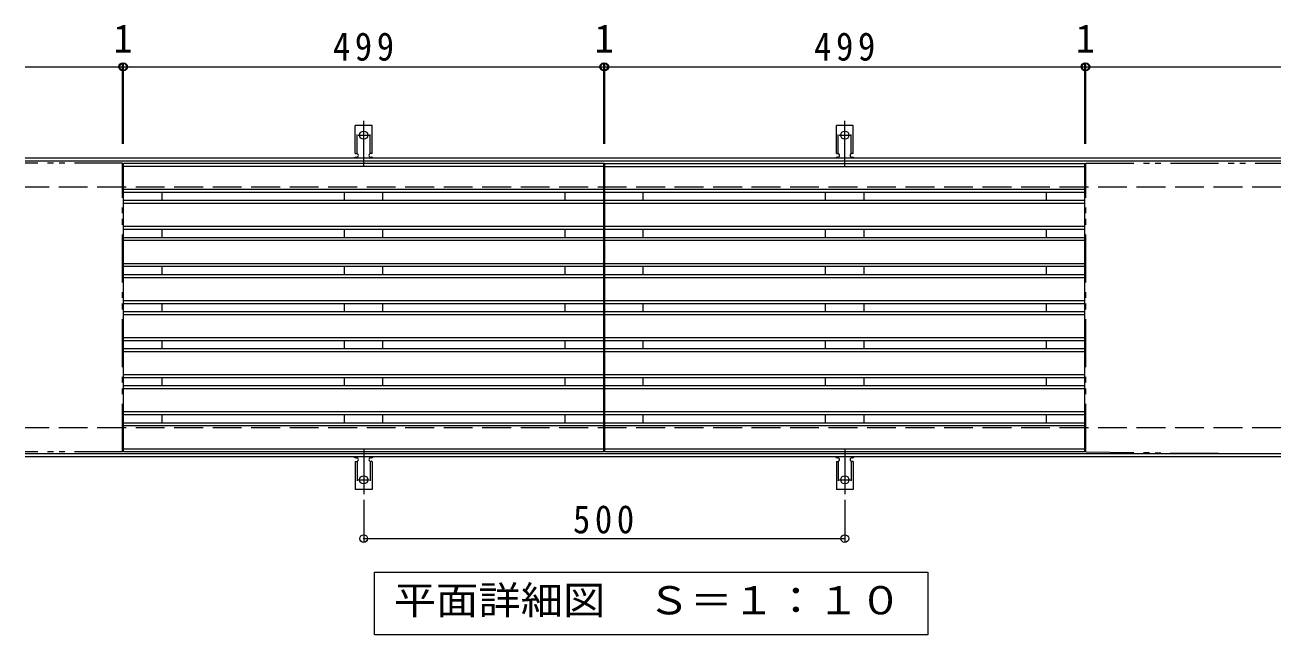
# Model space of a CAD drawing. Units: millimetres on the paper, enlarged 2 times, with parts at other scales. Extents: x -328 to 347, y -273 to 262.
# Drawn here: x -223.6 to 37.4, y 90.9 to 217.6 of the extents above; entities that cross this region are included whole.
import ezdxf
from ezdxf.enums import TextEntityAlignment as Align

# ---------------------------------------------------------------- set-up
doc = ezdxf.new("R2010")
doc.units = ezdxf.units.MM
doc.header["$LTSCALE"] = 2
doc.header["$PDMODE"] = 32
doc.header["$PDSIZE"] = 1.6
for name, pattern in [('CHAIN2', [12, 9, -1, 1, -1]), ('DASHED2', [3, 2, -1]), ('DASHED3', [4, 3, -1]), ('DOUBLE_CHAIN1', [8.8, 5, -1, 0.6, -0.6, 0.6, -1])]:
    doc.linetypes.add(name, pattern=pattern)
for name, color, linetype, lineweight in [('C-1', 2, 'Continuous', 9), ('C-3', 4, 'Continuous', 9), ('C-4', 7, 'Continuous', 9), ('C-5', 7, 'Continuous', 9), ('C-6', 6, 'Continuous', 5), ('C-A', 3, 'Continuous', 9)]:
    doc.layers.add(name, color=color, linetype=linetype, lineweight=lineweight)
doc.styles.add('ＭＳ ゴシック', font='')
doc.styles.get('ＭＳ ゴシック').set_extended_font_data('MS Gothic')

msp = doc.modelspace()

# ---------------------------------------------------------------- linework, layer by layer
at = {"layer": 'C-1'}
for p, q in [((37.418, 189.934), (-223.582, 189.934)), ((37.418, 189.334), (-223.582, 189.334)), ((37.418, 128.534), (-223.582, 128.534)), ((37.418, 127.934), (-223.582, 127.934))]:
    msp.add_line(p, q, dxfattribs=at)
at = {"layer": 'C-1', "linetype": 'DASHED3'}
for p, q in [((37.418, 183.934), (-223.582, 183.934)), ((37.418, 133.934), (-223.582, 133.934))]:
    msp.add_line(p, q, dxfattribs=at)
at = {"layer": 'C-3', "linetype": 'DOUBLE_CHAIN1'}
for p, q in [((-203.314, 188.934), (-223.582, 188.934)), ((-203.314, 128.934), (-203.314, 188.934)), ((-3.114, 188.934), (37.418, 188.934)), ((-3.114, 128.934), (-3.114, 188.934)), ((-203.314, 128.934), (-223.582, 128.934)), ((-3.114, 128.934), (37.418, 128.534))]:
    msp.add_line(p, q, dxfattribs=at)
at = {"layer": 'C-3'}
for p, q in [((-203.114, 128.934), (-203.114, 188.832)), ((-103.314, 188.832), (-203.114, 188.832)), ((-103.314, 188.232), (-203.114, 188.232)), ((-103.314, 128.934), (-103.314, 188.934)), ((-103.114, 128.934), (-103.114, 188.934)), ((-103.114, 188.832), (-3.314, 188.832)), ((-103.114, 188.232), (-3.314, 188.232)), ((-3.314, 128.934), (-3.314, 188.832)), ((-103.314, 183.432), (-203.114, 183.432)), ((-103.314, 182.832), (-203.114, 182.832)), ((-3.314, 183.432), (-103.114, 183.432)), ((-3.314, 182.832), (-103.114, 182.832)), ((-103.314, 181.132), (-203.114, 181.132)), ((-103.314, 180.532), (-203.114, 180.532)), ((-3.314, 181.132), (-103.114, 181.132)), ((-3.314, 180.532), (-103.114, 180.532)), ((-103.314, 175.732), (-203.114, 175.732)), ((-103.314, 175.132), (-203.114, 175.132)), ((-3.314, 175.732), (-103.114, 175.732)), ((-3.314, 175.132), (-103.114, 175.132)), ((-103.314, 173.432), (-203.114, 173.432)), ((-103.314, 172.832), (-203.114, 172.832)), ((-3.314, 173.432), (-103.114, 173.432)), ((-3.314, 172.832), (-103.114, 172.832)), ((-103.314, 168.032), (-203.114, 168.032)), ((-103.314, 167.432), (-203.114, 167.432)), ((-3.314, 168.032), (-103.114, 168.032)), ((-3.314, 167.432), (-103.114, 167.432)), ((-103.314, 165.732), (-203.114, 165.732)), ((-103.314, 165.132), (-203.114, 165.132)), ((-3.314, 165.732), (-103.114, 165.732)), ((-3.314, 165.132), (-103.114, 165.132)), ((-103.314, 160.332), (-203.114, 160.332)), ((-103.314, 159.732), (-203.114, 159.732)), ((-3.314, 160.332), (-103.114, 160.332)), ((-3.314, 159.732), (-103.114, 159.732)), ((-103.314, 158.032), (-203.114, 158.032)), ((-103.314, 157.432), (-203.114, 157.432)), ((-3.314, 158.032), (-103.114, 158.032)), ((-3.314, 157.432), (-103.114, 157.432)), ((-103.314, 152.632), (-203.114, 152.632)), ((-103.314, 152.032), (-203.114, 152.032)), ((-3.314, 152.632), (-103.114, 152.632)), ((-3.314, 152.032), (-103.114, 152.032)), ((-103.314, 150.332), (-203.114, 150.332)), ((-103.314, 149.732), (-203.114, 149.732)), ((-3.314, 150.332), (-103.114, 150.332)), ((-3.314, 149.732), (-103.114, 149.732)), ((-103.314, 144.932), (-203.114, 144.932)), ((-103.314, 144.332), (-203.114, 144.332)), ((-3.314, 144.932), (-103.114, 144.932)), ((-3.314, 144.332), (-103.114, 144.332)), ((-103.314, 142.632), (-203.114, 142.632)), ((-103.314, 142.032), (-203.114, 142.032)), ((-3.314, 142.632), (-103.114, 142.632)), ((-3.314, 142.032), (-103.114, 142.032)), ((-103.314, 137.232), (-203.114, 137.232)), ((-103.314, 136.632), (-203.114, 136.632)), ((-3.314, 137.232), (-103.114, 137.232)), ((-3.314, 136.632), (-103.114, 136.632)), ((-103.314, 134.934), (-203.114, 134.934)), ((-103.314, 134.334), (-203.114, 134.334)), ((-3.314, 134.934), (-103.114, 134.934)), ((-3.314, 134.334), (-103.114, 134.334)), ((-103.314, 129.534), (-203.114, 129.534)), ((-103.314, 128.934), (-203.114, 128.934)), ((-3.314, 129.534), (-103.114, 129.534)), ((-3.314, 128.934), (-103.114, 128.934))]:
    msp.add_line(p, q, dxfattribs=at)
at = {"layer": 'C-4'}
for p, q in [((-223.582, 208.934), (37.418, 208.934)), ((-203.326, 192.924), (-203.326, 209.534)), ((-203.114, 192.924), (-203.114, 209.534)), ((-103.314, 192.924), (-103.314, 209.534)), ((-103.101, 192.924), (-103.101, 209.534)), ((-3.314, 192.934), (-3.314, 209.534)), ((-3.101, 192.924), (-3.101, 209.534)), ((-153.214, 118.99), (-153.214, 110.334)), ((-53.214, 118.99), (-53.214, 110.334)), ((-153.214, 110.934), (-53.214, 110.934))]:
    msp.add_line(p, q, dxfattribs=at)
for p in [(-203.326, 208.934), (-203.114, 208.934), (-103.314, 208.934), (-103.101, 208.934), (-3.314, 208.934), (-3.101, 208.934), (-153.214, 110.934), (-53.214, 110.934)]:
    msp.add_point(p, dxfattribs=at)
at = {"layer": 'C-5'}
msp.add_lwpolyline([(-150.982, 90.934), (-150.982, 103.934), (-35.982, 103.934), (-35.982, 90.934)], close=True, dxfattribs=at)
at = {"layer": 'C-6'}
for p, q in [((-195.114, 181.134), (-195.114, 182.832)), ((-157.214, 181.134), (-157.214, 182.832)), ((-149.214, 181.134), (-149.214, 182.832)), ((-111.314, 181.134), (-111.314, 182.832)), ((-95.114, 181.134), (-95.114, 182.832)), ((-57.214, 181.134), (-57.214, 182.832)), ((-49.214, 181.134), (-49.214, 182.832)), ((-11.314, 181.134), (-11.314, 182.832)), ((-195.114, 173.434), (-195.114, 175.132)), ((-157.214, 173.434), (-157.214, 175.132)), ((-149.214, 173.434), (-149.214, 175.132)), ((-111.314, 173.434), (-111.314, 175.132)), ((-95.114, 173.434), (-95.114, 175.132)), ((-57.214, 173.434), (-57.214, 175.132)), ((-49.214, 173.434), (-49.214, 175.132)), ((-11.314, 173.434), (-11.314, 175.132)), ((-195.114, 165.734), (-195.114, 167.432)), ((-157.214, 165.734), (-157.214, 167.432)), ((-149.214, 165.734), (-149.214, 167.432)), ((-111.314, 165.734), (-111.314, 167.432)), ((-95.114, 165.734), (-95.114, 167.432)), ((-57.214, 165.734), (-57.214, 167.432)), ((-49.214, 165.734), (-49.214, 167.432)), ((-11.314, 165.734), (-11.314, 167.432)), ((-195.114, 158.034), (-195.114, 159.732)), ((-157.214, 158.034), (-157.214, 159.732)), ((-149.214, 158.034), (-149.214, 159.732)), ((-111.314, 158.034), (-111.314, 159.732)), ((-95.114, 158.034), (-95.114, 159.732)), ((-57.214, 158.034), (-57.214, 159.732)), ((-49.214, 158.034), (-49.214, 159.732)), ((-11.314, 158.034), (-11.314, 159.732)), ((-195.114, 150.334), (-195.114, 152.032)), ((-157.214, 150.334), (-157.214, 152.032)), ((-149.214, 150.334), (-149.214, 152.032)), ((-111.314, 150.334), (-111.314, 152.032)), ((-95.114, 150.334), (-95.114, 152.032)), ((-57.214, 150.334), (-57.214, 152.032)), ((-49.214, 150.334), (-49.214, 152.032)), ((-11.314, 150.334), (-11.314, 152.032)), ((-195.114, 142.634), (-195.114, 144.332)), ((-157.214, 142.634), (-157.214, 144.332)), ((-149.214, 142.634), (-149.214, 144.332)), ((-111.314, 142.634), (-111.314, 144.332)), ((-95.114, 142.634), (-95.114, 144.332)), ((-57.214, 142.634), (-57.214, 144.332)), ((-49.214, 142.634), (-49.214, 144.332)), ((-11.314, 142.634), (-11.314, 144.332)), ((-195.114, 134.934), (-195.114, 136.632)), ((-157.214, 134.934), (-157.214, 136.632)), ((-149.214, 134.934), (-149.214, 136.632)), ((-111.314, 134.934), (-111.314, 136.632)), ((-95.114, 134.934), (-95.114, 136.632)), ((-57.214, 134.934), (-57.214, 136.632)), ((-49.214, 134.934), (-49.214, 136.632)), ((-11.314, 134.934), (-11.314, 136.632))]:
    msp.add_line(p, q, dxfattribs=at)
at = {"layer": 'C-A'}
for p, q in [((-154.964, 190.934), (-154.964, 196.734)), ((-151.464, 196.734), (-154.964, 196.734)), ((-151.464, 190.934), (-151.464, 196.734)), ((-54.964, 190.934), (-54.964, 196.734)), ((-51.464, 196.734), (-54.964, 196.734)), ((-51.464, 190.934), (-51.464, 196.734)), ((-154.964, 190.934), (-154.714, 190.934)), ((-151.464, 190.934), (-151.714, 190.934)), ((-54.964, 190.934), (-54.714, 190.934)), ((-51.464, 190.934), (-51.714, 190.934)), ((-154.814, 190.134), (-154.714, 190.134)), ((-151.715, 190.134), (-151.612, 190.134)), ((-54.814, 190.134), (-54.714, 190.134)), ((-51.715, 190.134), (-51.612, 190.134)), ((-154.964, 126.934), (-154.714, 126.934)), ((-154.964, 126.934), (-154.964, 121.134)), ((-154.814, 127.734), (-154.714, 127.734)), ((-151.715, 127.734), (-151.612, 127.734)), ((-151.464, 126.934), (-151.714, 126.934)), ((-151.464, 126.934), (-151.464, 121.134)), ((-54.964, 126.934), (-54.714, 126.934)), ((-54.964, 126.934), (-54.964, 121.134)), ((-54.814, 127.734), (-54.714, 127.734)), ((-51.715, 127.734), (-51.612, 127.734)), ((-51.464, 126.934), (-51.714, 126.934)), ((-51.464, 126.934), (-51.464, 121.134)), ((-151.464, 121.134), (-154.964, 121.134)), ((-51.464, 121.134), (-54.964, 121.134))]:
    msp.add_line(p, q, dxfattribs=at)
at = {"layer": 'C-A', "linetype": 'DASHED2'}
for p, q in [((-154.564, 190.905), (-154.564, 196.734)), ((-151.864, 190.905), (-151.864, 196.734)), ((-54.564, 190.905), (-54.564, 196.734)), ((-51.864, 190.905), (-51.864, 196.734)), ((-154.564, 126.963), (-154.564, 121.134)), ((-151.864, 126.963), (-151.864, 121.134)), ((-54.564, 126.963), (-54.564, 121.134)), ((-51.864, 126.963), (-51.864, 121.134))]:
    msp.add_line(p, q, dxfattribs=at)
at = {"layer": 'C-A', "color": 7, "linetype": 'CHAIN2'}
for p, q in [((-153.214, 188.241), (-153.214, 197.721)), ((-53.214, 188.241), (-53.214, 197.721)), ((-154.369, 194.734), (-152.059, 194.734)), ((-54.369, 194.734), (-52.059, 194.734)), ((-153.214, 129.628), (-153.214, 120.148)), ((-53.214, 129.628), (-53.214, 120.148)), ((-154.369, 123.134), (-152.059, 123.134)), ((-54.369, 123.134), (-52.059, 123.134))]:
    msp.add_line(p, q, dxfattribs=at)
at = {"layer": 'C-A'}
for centre in [(-153.214, 194.734), (-53.214, 194.734), (-153.214, 123.134), (-53.214, 123.134)]:
    msp.add_circle(centre, 0.85, dxfattribs=at)
for centre, start, end in [((-154.714, 190.534), 270, 90), ((-151.714, 190.534), 90, 269.8667), ((-54.714, 190.534), 270, 90), ((-51.714, 190.534), 90, 269.8667), ((-154.814, 189.734), 90.27596, 150.00047), ((-151.614, 189.734), 29.99927, 89.75836), ((-54.814, 189.734), 90.27596, 150.00047), ((-51.614, 189.734), 29.99927, 89.75836), ((-154.814, 128.134), 209.99951, 269.72403), ((-151.614, 128.134), 270.24162, 330.00072), ((-54.814, 128.134), 209.99951, 269.72403), ((-51.614, 128.134), 270.24162, 330.00072), ((-154.714, 127.334), 270, 90), ((-151.714, 127.334), 90.13329, 270), ((-54.714, 127.334), 270, 90), ((-51.714, 127.334), 90.13329, 270)]:
    msp.add_arc(centre, 0.4, start, end, dxfattribs=at)

# ---------------------------------------------------------------- texts
at = {"layer": 'C-4', "color": 2, "style": 'ＭＳ ゴシック'}
for rotation, p in [(0.001, (-205.22, 210.134)), (0.001, (-105.208, 210.134)), (359.999, (-5.208, 210.134))]:
    msp.add_text('1', height=5.865, rotation=rotation, dxfattribs=at).set_placement(p, align=Align.BOTTOM_LEFT)
at = {"layer": 'C-4', "color": 2, "char_height": 5.865, "attachment_point": 7, "rotation": 0.001, "style": 'ＭＳ ゴシック'}
for insert in [(-159.608, 210.134), (-59.601, 210.134)]:
    msp.add_mtext('\\T1.27;\\W0.9;499', dxfattribs=dict(at, insert=insert))
at = {"layer": 'C-4', "color": 2, "insert": (-109.714, 111.934), "char_height": 5.865, "attachment_point": 7, "style": 'ＭＳ ゴシック'}
msp.add_mtext('\\T1.27;\\W0.9;500', dxfattribs=at)
at = {"layer": 'C-5', "color": 2, "style": 'ＭＳ ゴシック', "width": 1.1}
msp.add_text('平面詳細図\u3000Ｓ＝１：１０', height=5.865, dxfattribs=at).set_placement((-146.982, 93.434), align=Align.BOTTOM_LEFT)

doc.saveas('drawing.dxf')
